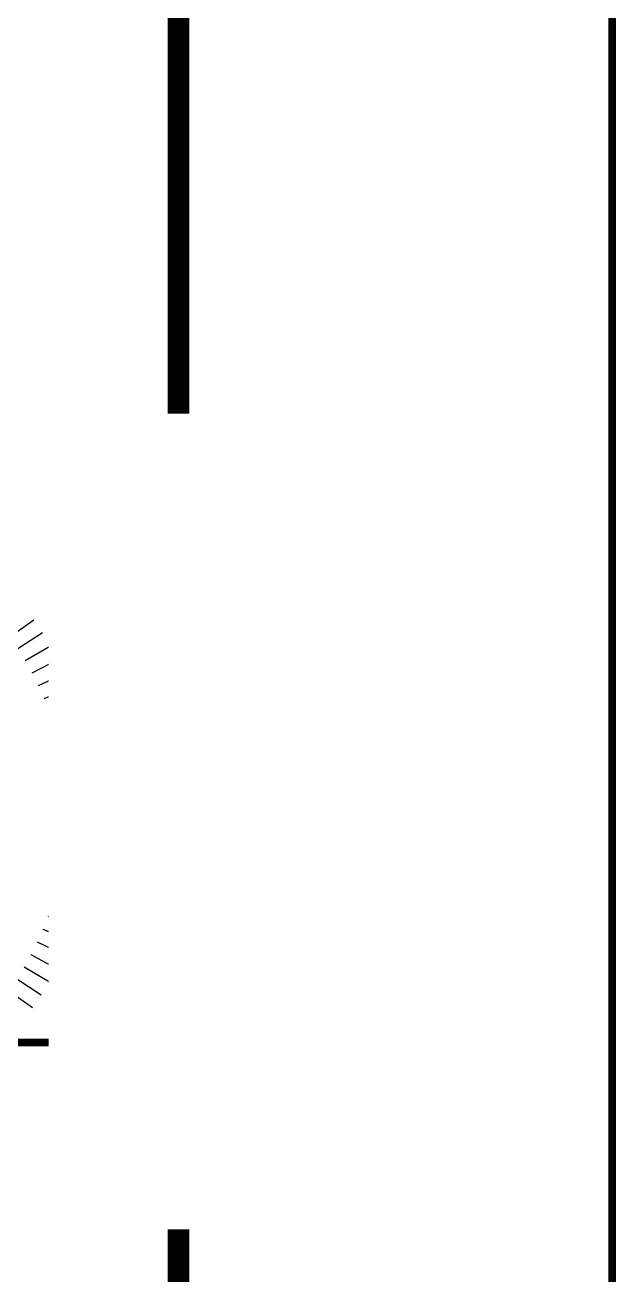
# Paper-space layout 'Layout1' of a CAD drawing. Header units: inches. Extents: x -0.3 to 11.4, y -0.3 to 8.
# Drawn here: x 11.148 to 11.417, y 4.771 to 5.342 of the extents above; entities that cross this region are included whole.
import ezdxf
from ezdxf.enums import TextEntityAlignment as Align

# ---------------------------------------------------------------- set-up
doc = ezdxf.new("R2010")
doc.units = ezdxf.units.IN
doc.header["$MEASUREMENT"] = 0
doc.set_wipeout_variables(frame=1)
doc.linetypes.add('DASHDOT', pattern=[1, 0.5, -0.25, 0, -0.25])
doc.layers.add('G-ANNO-TTLB', color=3, linetype='Continuous')
doc.layers.add('Simbologia', color=8, linetype='DASHDOT', lineweight=18)
doc.styles.add('ARIAL-BOLD', font='arialbd.ttf')

# ---------------------------------------------------------------- blocks, each defined once
blk = doc.blocks.new('A1_GRID_LAYOUT')
at = {"layer": '', "const_width": 0.18}
blk.add_lwpolyline([(594, 0), (594, 420), (0, 420), (0, 0)], dxfattribs=at)
at = {"layer": 'G-ANNO-TTLB', "const_width": 0.5, "flags": 128}
blk.add_lwpolyline([(25, 409), (25, 10), (584, 10), (584, 409)], close=True, dxfattribs=at)
at = {"layer": 'G-ANNO-TTLB', "const_width": 0.18, "flags": 128}
blk.add_lwpolyline([(586.5, 260), (584, 260)], dxfattribs=at)
blk = doc.blocks.new('logoPolimi')
for p, q in [((1.9276, 1.3791), (1.7571, 1.2566)), ((1.9899, 1.2877), (1.8138, 1.1735)), ((2.0479, 1.1935), (1.8665, 1.0878)), ((2.1015, 1.0967), (1.9153, 0.9998)), ((2.1504, 0.9976), (1.9598, 0.9096)), ((2.1947, 0.8962), (2.0001, 0.8175)), ((2.2342, 0.7928), (2.036, 0.7236)), ((2.2685, 0.6889), (2.0679, 0.6269)), ((2.2982, 0.5822), (2.0948, 0.5301)), ((2.3228, 0.4743), (2.1171, 0.4322)), ((2.3423, 0.3652), (2.1349, 0.3333)), ((2.3568, 0.2554), (2.148, 0.2338)), ((2.3659, 0.1463), (2.1565, 0.1325)), ((2.37, 0.0355), (2.1601, 0.0322)), ((2.369, -0.0753), (2.1592, -0.0681)), ((2.3646, -0.1623), (2.1552, -0.1484)), ((2.3546, -0.2727), (2.1461, -0.2482)), ((2.3395, -0.3812), (2.1321, -0.3489)), ((2.3193, -0.4903), (2.1138, -0.4475)), ((2.2939, -0.5982), (2.0908, -0.5451)), ((2.2636, -0.7048), (2.0634, -0.6417)), ((2.2287, -0.8086), (2.031, -0.738)), ((2.1884, -0.9118), (1.9945, -0.8316)), ((2.1435, -1.013), (1.9537, -0.9233)), ((2.0937, -1.112), (1.9086, -1.0131)), ((2.0395, -1.2085), (1.8595, -1.1007)), ((1.9809, -1.3023), (1.8061, -1.186)), ((1.9185, -1.3923), (1.7482, -1.2696))]:
    blk.add_line(p, q)
blk = doc.blocks.new('BLOCK_TITLE')
at = {"layer": '', "xscale": 3.231488093374238, "yscale": 3.231488093374238, "zscale": 3.231488093374238}
blk.add_blockref('logoPolimi', (-6.573, 255.3), dxfattribs=at)
at = {"layer": '', "style": 'ARIAL-BOLD'}
for tag, p, height in [('PROJECT_TITLE_001', (-45.424, 223.215), 3.6), ('STUDENTS_001', (-31.508, 166.517), 1.8), ('DRAWING_TITLE_001', (-35.418, 141.47), 1.8), ('NOTES_001', (-25.591, 124.1), 1.8), ('FILENAME_001', (-37.914, 107.94), 1.8)]:
    blk.add_attdef(tag, p, '', height=height, dxfattribs=at)
at = {"layer": '', "style": 'ARIAL-BOLD', "flags": 2}
for tag, p in [('CLASS_001', (-38.651, 195.31)), ('PROFESSOR_001', (-36.499, 174.104))]:
    blk.add_attdef(tag, p, '', height=1.8, dxfattribs=at)
at = {"layer": '', "style": 'ARIAL-BOLD'}
for tag, p in [('VERSION_9', (-49, 92.5)), ('VERSION_8', (-49, 87.5)), ('VERSION_7', (-49, 82.5)), ('VERSION_6', (-49, 77.5)), ('VERSION_5', (-49, 72.5)), ('VERSION_4', (-49, 67.5)), ('VERSION_3', (-49, 62.5)), ('VERSION_2', (-49, 57.5)), ('VERSION_1', (-49, 52.5)), ('SHEET_TOTAL', (-5.681, 47.981)), ('DATE', (-39.015, 5.53)), ('REV', (-39.015, 2.506))]:
    blk.add_attdef(tag, text='', height=1.8, dxfattribs=at).set_placement(p, align=Align.MIDDLE_LEFT)
for tag, p in [('DATA_9', (-2.806, 92.5)), ('DATA_8', (-2.806, 87.5)), ('DATA_7', (-2.806, 82.5)), ('DATA_6', (-2.806, 77.5)), ('DATA_5', (-2.806, 72.5)), ('DATA_4', (-2.806, 67.5)), ('DATA_3', (-2.806, 62.5)), ('DATA_2', (-2.806, 57.5)), ('DATA_1', (-2.806, 52.5)), ('SHEET_COPY', (-11.423, 47.981)), ('SCALE', (-4.416, 5.53))]:
    blk.add_attdef(tag, text='', height=1.8, dxfattribs=at).set_placement(p, align=Align.MIDDLE_RIGHT)
blk.add_attdef('SHEET', text='', height=9.6, dxfattribs=at).set_placement((-25, 25), align=Align.MIDDLE_CENTER)
at = {"layer": 'Simbologia', "style": 'ARIAL-BOLD', "flags": 2}
blk.add_attdef('CLASS_002', (-34.886, 192.279), '', height=1.8, dxfattribs=at)
at = {"layer": 'Simbologia', "style": 'ARIAL-BOLD'}
for tag, p in [('STUDENTS_002', (-31.649, 163.486)), ('STUDENTS_003', (-31.659, 160.455))]:
    blk.add_attdef(tag, p, '', height=1.8, dxfattribs=at)
at = {"color": 7, "lineweight": 0, "true_color": 0xffffff}
blk.add_wipeout([(-25, 250), (0, 250), (0, 264.522), (5.75, 264.522), (5.75, 245.686), (-25, 245.686)], dxfattribs=at).dxf.layer = 'G-ANNO-TTLB'
at = {"layer": 'G-ANNO-TTLB', "const_width": 0.18}
blk.add_lwpolyline([(0, 250), (-50, 250)], dxfattribs=at)

psp = doc.layouts.get("Layout1")

# ---------------------------------------------------------------- block references
at = {"xscale": 0.01977277110999556, "yscale": 0.01977277110999556, "zscale": 0.01977277110999556}
psp.add_blockref('A1_GRID_LAYOUT', (-0.3297, -0.26402), dxfattribs=at)

# ---------------------------------------------------------------- next in the draw order: block references
psp.add_blockref('BLOCK_TITLE', (11.15828, -0.06629), dxfattribs=at)

doc.saveas('drawing.dxf')
